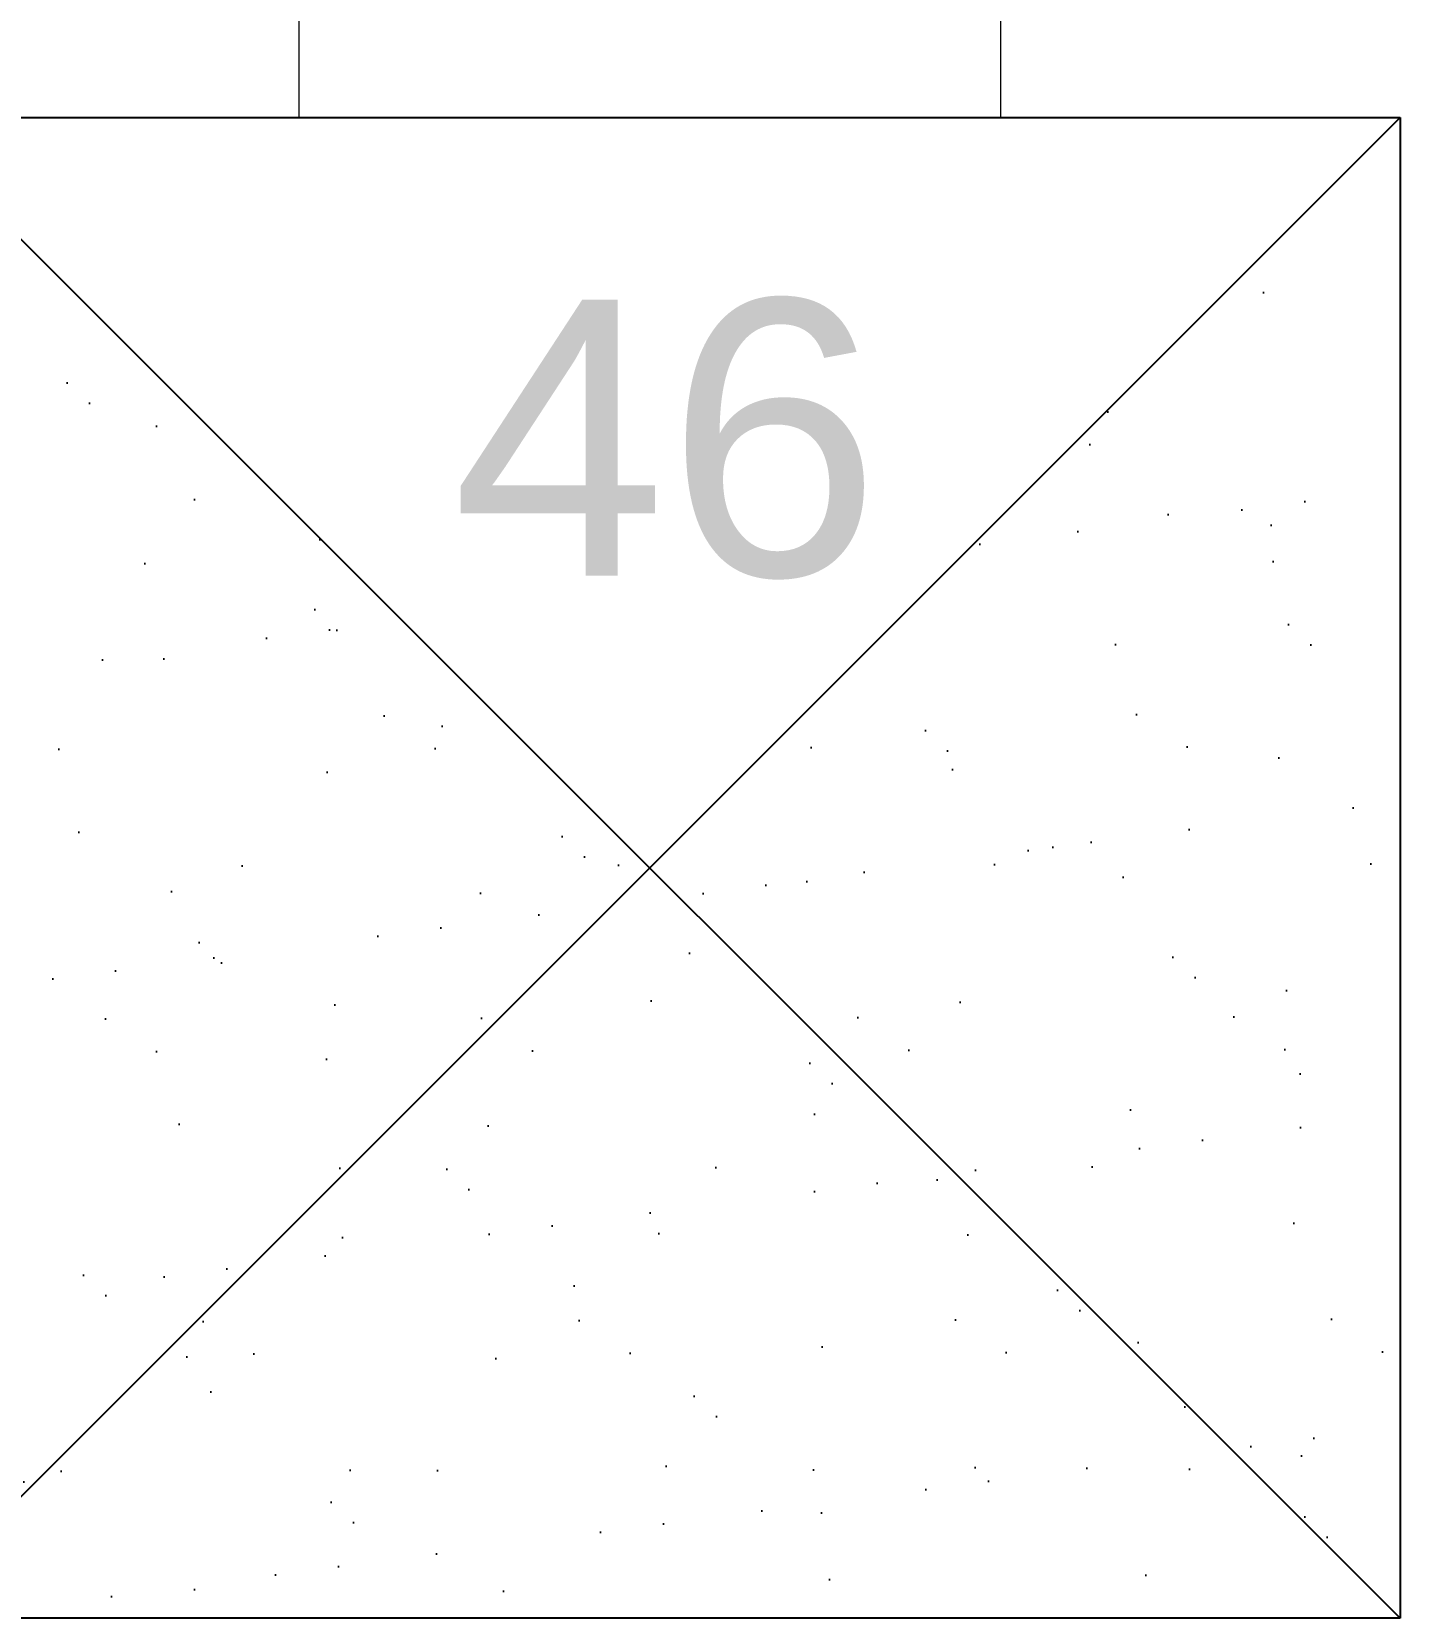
# Model space of a CAD drawing. Extents: x -57174 to 10055, y -18330 to 89882.
# Drawn here: x -39319 to -38831, y 66572 to 67138 of the extents above; entities that cross this region are included whole.
import ezdxf
from ezdxf.enums import TextEntityAlignment as Align

# ---------------------------------------------------------------- set-up
doc = ezdxf.new("R2010")
doc.units = 0
doc.header["$LTSCALE"] = 50
doc.header["$MEASUREMENT"] = 0
doc.layers.get('0').update_dxf_attribs({"color": 8, "linetype": 'CONTINUOUS'})
doc.layers.add('DIFF SUPPLY', color=1, linetype='CONTINUOUS')
doc.layers.add('SUPPLY', color=6, linetype='CONTINUOUS')
doc.styles.add('STYLE1', font='arial.ttf')

# ---------------------------------------------------------------- blocks, each defined once
blk = doc.blocks.new('12')
h = blk.add_hatch()
h.set_pattern_fill('AR-SAND', color=256, scale=43.045977, style=0)
h.set_pattern_definition([(37.5, (34246.76, 4040.09), (-2.71161, 82.942012), [0, -65.429885, 0, -73.17816, 0, -69.949713]), (7.5, (34246.76, 4040.09), (76.18177, 121.482035), [0, -35.2977, 0, -58.972988, 0, -22.599138]), (327.5, (34193.81, 4040.09), (134.05128, 0.2436), [0, -21.52299, 0, -77.48276, 0, -101.158046]), (317.5, (34193.81, 4040.09), (129.40166, 37.7804), [0, -10.761494, 0, -50.794253, 0, -58.11207])])
h.paths.add_polyline_path([(-36234.07, 134727.35), (-35966.57, 134994.85), (-36234.07, 135262.35)])
h.paths.add_polyline_path([(-35966.57, 134994.85), (-36234.07, 134727.35), (-35699.07, 134727.35)])
h.paths.add_polyline_path([(-35699.07, 135262.35), (-35966.57, 134994.85), (-35699.07, 134727.35)])
for p, q in [((-36234.07, 135262.35), (-35699.07, 135262.35)), ((-35699.07, 135262.35), (-36234.07, 134727.35)), ((-36234.07, 135262.35), (-35699.07, 134727.35)), ((-35699.07, 135262.35), (-35699.07, 134727.35)), ((-35699.07, 134727.35), (-36234.07, 134727.35))]:
    blk.add_line(p, q)
at = {"style": 'STYLE1'}
blk.add_text('46', height=98.391, dxfattribs=at).set_placement((-35960.62, 135098.99, 0), align=Align.CENTER)

msp = doc.modelspace()

# ---------------------------------------------------------------- linework, layer by layer
at = {"layer": 'SUPPLY', "lineweight": 0}
for p, q in [((-39223.59, 67578.11, 3375), (-39223.59, 67107.28, 3375)), ((-38973.59, 67578.11, 3375), (-38973.59, 67107.28, 3375))]:
    msp.add_line(p, q, dxfattribs=at)

# ---------------------------------------------------------------- block references
at = {"layer": 'DIFF SUPPLY', "lineweight": 0}
msp.add_blockref('12', (-3132.05, -68155.07, 3003.85), dxfattribs=at)

doc.saveas('drawing.dxf')
